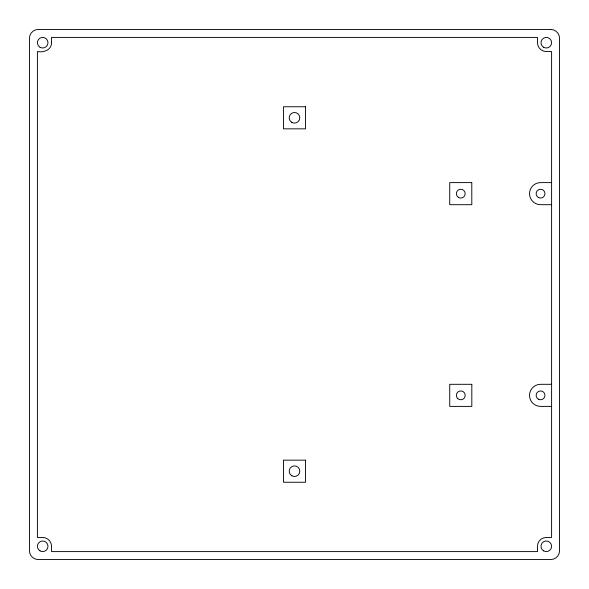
<?xml version="1.0" encoding="UTF-8"?>
<svg xmlns="http://www.w3.org/2000/svg" width="589" height="589" viewBox="0 0 589 589"><rect width="100%" height="100%" fill="white"/><g stroke="black" fill="none" stroke-linecap="round" stroke-linejoin="round"><path stroke-width="0.88" d="M551.599 182.605L540.555 182.605A11.044 11.044 0 0 0 529.511 193.648A11.044 11.044 0 0 0 540.555 204.692L551.599 204.692M551.599 384.308L540.555 384.308A11.044 11.044 0 0 0 529.511 395.352A11.044 11.044 0 0 0 540.555 406.395L551.599 406.395M51.537 42.703C51.633 49.955 43.505 52.87 37.401 51.537L37.401 537.462L42.703 537.462A8.835 8.835 0 0 1 51.537 546.298L51.537 551.599L537.462 551.599L537.462 546.298A8.835 8.835 0 0 1 546.298 537.462L551.599 537.462L551.599 51.537L546.298 51.537A8.835 8.835 0 0 1 537.462 42.703L537.462 37.401L51.537 37.401L51.537 42.703M550.715 29.45L38.285 29.45A8.835 8.835 0 0 0 29.45 38.285L29.45 550.715A8.835 8.835 0 0 0 38.285 559.55L550.715 559.55A8.835 8.835 0 0 0 559.55 550.715L559.55 38.285A8.835 8.835 0 0 0 550.715 29.45M305.544 106.756L283.456 106.756L283.456 128.844L305.544 128.844L305.544 106.756M471.782 182.605L449.731 182.605L449.731 204.692L471.818 204.692L471.782 182.605M471.818 384.308L449.731 384.308L449.731 406.395L471.818 406.395L471.818 384.308M305.544 460.156L283.456 460.156L283.456 482.244L305.544 482.244L305.544 460.156M538.346 197.477A4.417 4.417 0 0 0 544.972 193.648A4.417 4.417 0 0 0 538.346 189.82A4.417 4.417 0 0 0 538.346 197.477M458.566 197.477A4.417 4.417 0 0 0 465.192 193.648A4.417 4.417 0 0 0 458.566 189.82A4.417 4.417 0 0 0 458.566 197.477M538.346 399.18A4.417 4.417 0 0 0 544.972 395.352A4.417 4.417 0 0 0 538.346 391.523A4.417 4.417 0 0 0 538.346 399.18M291.849 475.794A5.301 5.301 0 0 0 299.801 471.2A5.301 5.301 0 0 0 291.849 466.606A5.301 5.301 0 0 0 291.849 475.794M457.653 398.473A4.417 4.417 0 0 0 465.045 396.493A4.417 4.417 0 0 0 459.634 391.081A4.417 4.417 0 0 0 457.653 398.473M40.052 47.297A5.301 5.301 0 0 0 48.004 42.703A5.301 5.301 0 0 0 40.052 38.108A5.301 5.301 0 0 0 40.052 47.297M291.849 122.394A5.301 5.301 0 0 0 299.801 117.8A5.301 5.301 0 0 0 291.849 113.206A5.301 5.301 0 0 0 291.849 122.394M543.647 47.297A5.301 5.301 0 0 0 551.599 42.703A5.301 5.301 0 0 0 543.647 38.108A5.301 5.301 0 0 0 543.647 47.297M543.647 550.892A5.301 5.301 0 0 0 551.599 546.298A5.301 5.301 0 0 0 543.647 541.703A5.301 5.301 0 0 0 543.647 550.892M40.052 550.892A5.301 5.301 0 0 0 48.004 546.298A5.301 5.301 0 0 0 40.052 541.703A5.301 5.301 0 0 0 40.052 550.892"/></g></svg>
